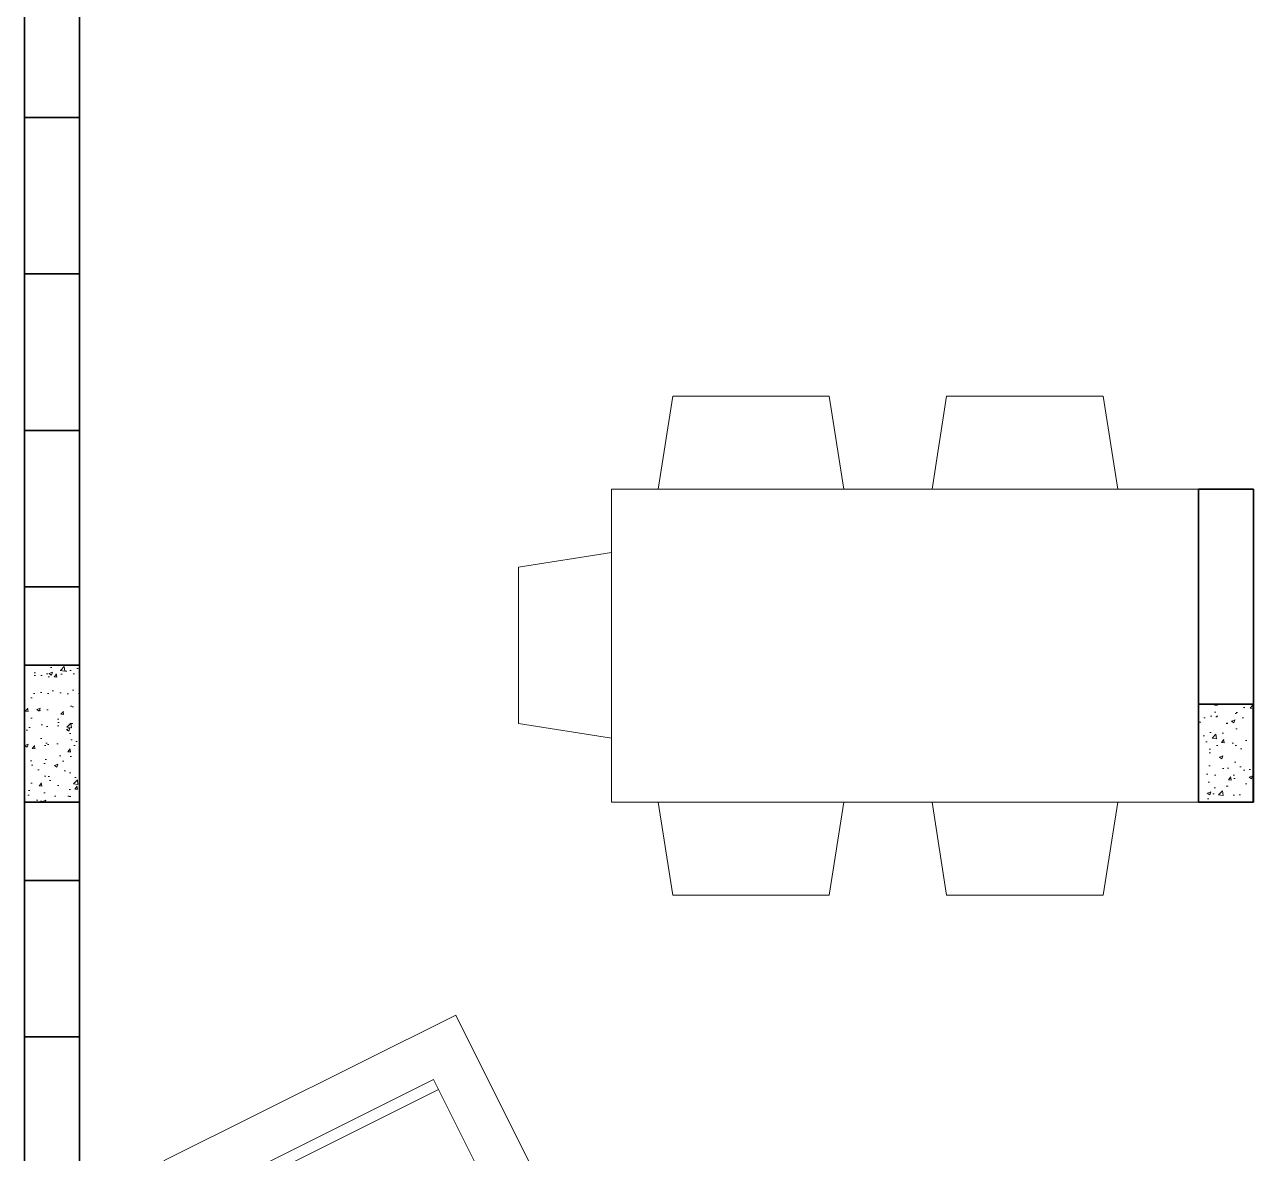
# Model space of a CAD drawing. Header units: inches. Extents: x 13.5 to 49.5, y 6.6 to 23.5.
# Drawn here: x 15.047 to 18.187, y 13.303 to 16.188 of the extents above; entities that cross this region are included whole.
import ezdxf

# ---------------------------------------------------------------- set-up
doc = ezdxf.new("R2010")
doc.units = ezdxf.units.IN
doc.header["$MEASUREMENT"] = 0
for name, color, linetype, lineweight in [('A-FLOR-PATT', 8, 'Continuous', 18), ('A-FURN', 8, 'Continuous', 18), ('A-GLAZ-FULL', 4, 'Continuous', 25), ('A-WALL-FULL', 7, 'Continuous', 35)]:
    doc.layers.add(name, color=color, linetype=linetype, lineweight=lineweight)

# ---------------------------------------------------------------- blocks, each defined once
blk = doc.blocks.new('tavolo interno')
at = {"layer": 'A-FURN', "ltscale": 0.8}
for p, q in [((43.3897, -82.3634), (43.3526, -82.601)), ((43.3897, -82.3634), (43.7897, -82.3634)), ((43.8269, -82.601), (43.7897, -82.3634)), ((44.0897, -82.3633), (44.0526, -82.6009)), ((44.0897, -82.3633), (44.4897, -82.3633)), ((44.5269, -82.6009), (44.4897, -82.3633)), ((43.2334, -83.4009), (43.2334, -82.6009)), ((43.2334, -82.6009), (43.2334, -83.4009)), ((44.7334, -82.6009), (43.2334, -82.6009)), ((42.9958, -82.8002), (43.2334, -82.7631)), ((42.9958, -82.8002), (42.9958, -83.2002)), ((43.2334, -83.2373), (42.9958, -83.2002)), ((44.7334, -83.4009), (43.2334, -83.4009)), ((43.3526, -83.4009), (43.3897, -83.6385)), ((43.7897, -83.6385), (43.8269, -83.4009)), ((44.0526, -83.4008), (44.0897, -83.6384)), ((44.4897, -83.6384), (44.5269, -83.4008)), ((43.7897, -83.6385), (43.3897, -83.6385)), ((44.4897, -83.6384), (44.0897, -83.6384))]:
    blk.add_line(p, q, dxfattribs=at)
blk = doc.blocks.new('poltrona')
at = {"layer": 'A-FURN', "ltscale": 0.8}
for p, q in [((42.8354, -83.9456), (42.0905, -84.3172)), ((42.2562, -84.3705), (42.7788, -84.1097)), ((42.269, -84.3962), (42.7916, -84.1354)), ((42.0905, -84.3172), (42.3837, -84.9048)), ((42.2562, -84.3705), (42.5255, -84.9102)), ((42.5255, -84.9102), (43.0481, -84.6495))]:
    blk.add_line(p, q, dxfattribs=at)
at = {"layer": 'A-FURN'}
for p, q in [((43.1286, -84.5331), (42.8354, -83.9456)), ((43.0481, -84.6495), (42.7788, -84.1097)), ((43.0177, -84.5885), (43.1286, -84.5331))]:
    blk.add_line(p, q, dxfattribs=at)
at = {"layer": 'A-FURN', "ltscale": 0.8, "flags": 128}
blk.add_lwpolyline([(42.4951, -84.8492), (42.3837, -84.9048)], dxfattribs=at)

msp = doc.modelspace()

# ---------------------------------------------------------------- hatches: boundary and pattern name
at = {"layer": 'A-FLOR-PATT'}
h = msp.add_hatch(dxfattribs=at)
h.set_pattern_fill('AR-CONC', color=256, scale=0.0005, style=0)
h.set_pattern_definition([(50, (48.46112, 97.60197), (0.091092334, -0.00796954), [0.009525, -0.104775]), (355, (48.46112, 97.60197), (-0.01762141, 0.09552832), [0.00762, -0.08382]), (100.451, (48.46871, 97.60131), (0.07347125, 0.08755834), [0.008095, -0.089045]), (46.1842, (48.46112, 97.62737), (0.13553952, -0.02102116), [0.0142875, -0.1571625]), (96.6356, (48.47241, 97.62562), (0.11870212, 0.12371278), [0.0121425, -0.1335675]), (351.184, (48.46112, 97.62737), (0.1187023, 0.12371256), [0.01143, -0.12573]), (21, (48.47382, 97.62102), (0.07580744, -0.05113276), [0.009525, -0.104775]), (326, (48.47382, 97.62102), (0.03090101, 0.09209398), [0.00762, -0.08382]), (71.4514, (48.48014, 97.61676), (0.106708245, 0.04096143), [0.008095, -0.089045]), (37.5, (48.46112, 97.60197), (0.001544302, 0.04227752), [0, -0.082804, 0, -0.08509, 0, -0.0841375]), (7.5, (48.46112, 97.60197), (0.033409831, 0.050090287), [0, -0.048514, 0, -0.080899, 0, -0.0320675]), (327.5, (48.4328, 97.60197), (0.067795298, -0.002864372), [0, -0.03175, 0, -0.09906, 0, -0.131445]), (317.5, (48.4201, 97.60197), (0.07406459, 0.012713246), [0, -0.041275, 0, -0.065786, 0, -0.093345])])
h.paths.add_polyline_path([(15.1865, 14.5511), (15.0465, 14.5511), (15.0465, 14.2011), (15.1865, 14.2011)])
h = msp.add_hatch(dxfattribs=at)
h.set_pattern_fill('AR-CONC', color=256, scale=0.0005, style=0)
h.set_pattern_definition([(50, (48.45612, 97.60197), (0.091092334, -0.00796954), [0.009525, -0.104775]), (355, (48.45612, 97.60197), (-0.01762141, 0.09552832), [0.00762, -0.08382]), (100.451, (48.46371, 97.60131), (0.07347125, 0.08755834), [0.008095, -0.089045]), (46.1842, (48.45612, 97.62737), (0.13553952, -0.02102116), [0.0142875, -0.1571625]), (96.6356, (48.46741, 97.62562), (0.11870212, 0.12371278), [0.0121425, -0.1335675]), (351.184, (48.45612, 97.62737), (0.1187023, 0.12371256), [0.01143, -0.12573]), (21, (48.46882, 97.62102), (0.07580744, -0.05113276), [0.009525, -0.104775]), (326, (48.46882, 97.62102), (0.03090101, 0.09209398), [0.00762, -0.08382]), (71.4514, (48.47514, 97.61676), (0.106708245, 0.04096143), [0.008095, -0.089045]), (37.5, (48.45612, 97.60197), (0.001544302, 0.04227752), [0, -0.082804, 0, -0.08509, 0, -0.0841375]), (7.5, (48.45612, 97.60197), (0.033409831, 0.050090287), [0, -0.048514, 0, -0.080899, 0, -0.0320675]), (327.5, (48.4278, 97.60197), (0.067795298, -0.002864372), [0, -0.03175, 0, -0.09906, 0, -0.131445]), (317.5, (48.4151, 97.60197), (0.07406459, 0.012713246), [0, -0.041275, 0, -0.065786, 0, -0.093345])])
h.paths.add_polyline_path([(18.1865, 14.4511), (18.0465, 14.4511), (18.0465, 14.2011), (18.1865, 14.2011)])

# ---------------------------------------------------------------- linework, layer by layer
at = {"layer": 'A-FURN', "ltscale": 0.8}
msp.add_line((18.0465, 14.2011), (18.0465, 15.0011), dxfattribs=at)
at = {"layer": 'A-WALL-FULL'}
for p, q in [((15.0465, 15.9511), (15.0465, 16.3611)), ((15.1865, 16.3611), (15.1865, 15.9511)), ((15.1865, 15.9511), (15.0465, 15.9511)), ((15.0465, 15.9511), (15.1865, 15.9511)), ((15.0465, 15.5511), (15.0465, 15.9511)), ((15.1865, 15.9511), (15.1865, 15.5511)), ((15.1865, 15.5511), (15.0465, 15.5511)), ((15.0465, 15.5511), (15.1865, 15.5511)), ((15.0465, 15.1511), (15.0465, 15.5511)), ((15.1865, 15.5511), (15.1865, 15.1511)), ((15.1865, 15.1511), (15.0465, 15.1511)), ((15.0465, 15.1511), (15.1865, 15.1511)), ((15.0465, 14.7511), (15.0465, 15.1511)), ((15.1865, 15.1511), (15.1865, 14.7511)), ((15.0465, 14.7511), (15.1865, 14.7511)), ((15.0465, 14.5511), (15.0465, 14.7511)), ((15.1865, 14.7511), (15.0465, 14.7511)), ((15.1865, 14.7511), (15.1865, 14.5511)), ((15.1865, 14.5511), (15.0465, 14.5511)), ((15.0465, 14.2011), (15.1865, 14.2011)), ((15.0465, 14.0011), (15.0465, 14.2011)), ((15.1865, 14.2011), (15.1865, 14.0011)), ((18.1865, 14.2011), (18.0465, 14.2011)), ((15.1865, 14.0011), (15.0465, 14.0011)), ((15.0465, 14.0011), (15.1865, 14.0011)), ((15.0465, 13.6011), (15.0465, 14.0011)), ((15.1865, 14.0011), (15.1865, 13.6011)), ((15.0465, 13.6011), (15.1865, 13.6011)), ((15.0465, 13.2011), (15.0465, 13.6011)), ((15.1865, 13.6011), (15.0465, 13.6011)), ((15.1865, 13.6011), (15.1865, 13.2011))]:
    msp.add_line(p, q, dxfattribs=at)
for points in [[(18.0465, 14.2011), (18.1869, 14.2011), (18.1869, 15.0006), (18.0465, 15.0006)], [(15.0465, 14.5511), (15.1865, 14.5511), (15.1865, 14.2011), (15.0465, 14.2011)], [(18.0465, 14.4511), (18.1865, 14.4511), (18.1865, 14.2011), (18.0465, 14.2011)]]:
    msp.add_lwpolyline(points, close=True, dxfattribs=at)

# ---------------------------------------------------------------- block references
at = {"layer": 'A-GLAZ-FULL'}
msp.add_blockref('poltrona', (-26.6869, 97.602), dxfattribs=at)
at = {"layer": 'A-WALL-FULL'}
msp.add_blockref('tavolo interno', (-26.6869, 97.602), dxfattribs=at)

doc.saveas('drawing.dxf')
